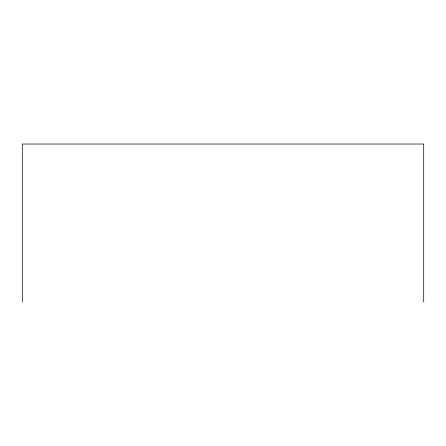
<?xml version="1.0" encoding="UTF-8"?>
<svg xmlns="http://www.w3.org/2000/svg" width="446" height="446" viewBox="0 0 446 446"><rect width="100%" height="100%" fill="white"/><g stroke="black" fill="none" stroke-linecap="round" stroke-linejoin="round"><path stroke-width="0.67" d="M423.7 301.975L423.7 144.025L22.3 144.025L22.3 301.975"/></g></svg>
